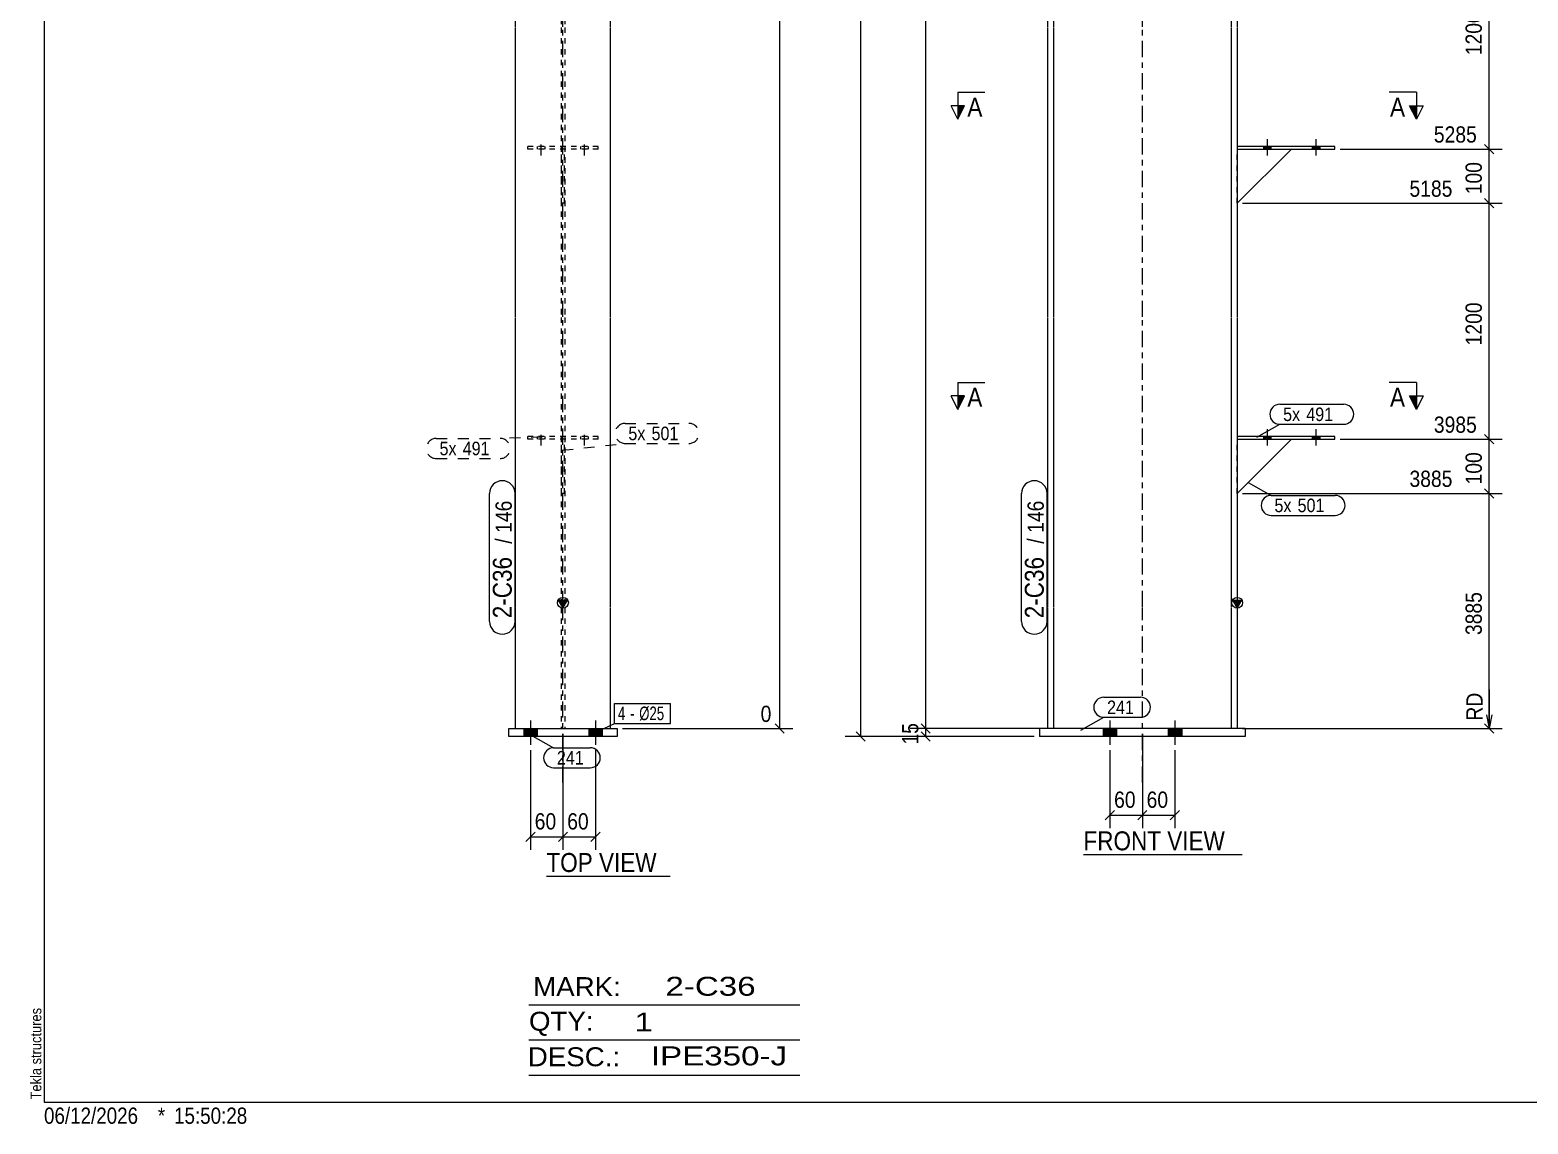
# Model space of a CAD drawing. Header units: millimetres. Extents: x 2 to 579, y 1 to 405.
# Drawn here: x 2.4 to 278.9, y 1 to 203 of the extents above; entities that cross this region are included whole.
import ezdxf

# ---------------------------------------------------------------- set-up
doc = ezdxf.new("R2010")
doc.units = ezdxf.units.MM
for name, pattern in [('XKITLINE00', [0]), ('XKITLINE01', [4, 1, -1, 1, -1]), ('XKITLINE02', [4, 2, -2]), ('XKITLINE03', [6, 3, -1, 1, -1])]:
    doc.linetypes.add(name, pattern=pattern)
for name, color, linetype, lineweight in [('Bolt', 3, 'Continuous', 0), ('BoltMark', 7, 'Continuous', 0), ('Dimensions', 7, 'Continuous', 0), ('DrawingSheet', 5, 'Continuous', 0), ('OtherObjectType', 7, 'Continuous', 0), ('Part', 2, 'Continuous', 0), ('PartMark', 7, 'Continuous', 0), ('Section', 6, 'Continuous', 0)]:
    doc.layers.add(name, color=color, linetype=linetype, lineweight=lineweight)
doc.styles.add('ARIAL', font='ARIAL.TTF')
doc.styles.add('ARIAL_NARROW', font='ARIALN.TTF')

# ---------------------------------------------------------------- blocks, each defined once
blk = doc.blocks.new('*A3')
at = {"layer": 'Bolt'}
for points in [[(202.98, 74), (202.98, 72.5), (200.48, 72.5), (200.48, 74)], [(202.98, 74), (202.98, 72.5), (200.48, 72.5), (200.48, 74)], [(214.98, 74), (214.98, 72.5), (212.48, 72.5), (212.48, 74)], [(214.98, 74), (214.98, 72.5), (212.48, 72.5), (212.48, 74)]]:
    blk.add_hatch(color=3, dxfattribs=at).paths.add_polyline_path(points, flags=17)
at = {"layer": 'Bolt', "color": 3, "linetype": 'XKITLINE00', "lineweight": 0}
for p, q in [((201.73, 75.5), (201.73, 71)), ((201.73, 75.5), (201.73, 71)), ((213.73, 75.5), (213.73, 71)), ((213.73, 75.5), (213.73, 71)), ((200.48, 74), (200.48, 72.5)), ((200.48, 74), (200.48, 72.5)), ((202.98, 74), (202.98, 72.5)), ((202.98, 74), (202.98, 72.5)), ((212.48, 74), (212.48, 72.5)), ((212.48, 74), (212.48, 72.5)), ((214.98, 74), (214.98, 72.5)), ((214.98, 74), (214.98, 72.5))]:
    blk.add_line(p, q, dxfattribs=at)
blk = doc.blocks.new('*A4')
at = {"layer": 'Bolt'}
for points in [[(231.53, 127.9), (231.53, 127.4), (230.13, 127.4), (230.13, 127.9)], [(231.53, 127.9), (231.53, 127.4), (230.13, 127.4), (230.13, 127.9)], [(240.53, 127.9), (240.53, 127.4), (239.13, 127.4), (239.13, 127.9)], [(240.53, 127.9), (240.53, 127.4), (239.13, 127.4), (239.13, 127.9)]]:
    blk.add_hatch(color=3, dxfattribs=at).paths.add_polyline_path(points, flags=17)
at = {"layer": 'Bolt', "color": 3, "linetype": 'XKITLINE00', "lineweight": 0}
for p, q in [((230.13, 127.4), (230.13, 127.9)), ((230.13, 127.4), (230.13, 127.9)), ((230.83, 126.24), (230.83, 129.24)), ((230.83, 126.24), (230.83, 129.24)), ((231.53, 127.4), (231.53, 127.9)), ((231.53, 127.4), (231.53, 127.9)), ((239.13, 127.4), (239.13, 127.9)), ((239.13, 127.4), (239.13, 127.9)), ((239.83, 126.24), (239.83, 129.24)), ((239.83, 126.24), (239.83, 129.24)), ((240.53, 127.4), (240.53, 127.9)), ((240.53, 127.4), (240.53, 127.9))]:
    blk.add_line(p, q, dxfattribs=at)
blk = doc.blocks.new('*A5')
at = {"layer": 'Bolt'}
for points in [[(231.53, 181.48), (231.53, 180.98), (230.13, 180.98), (230.13, 181.48)], [(231.53, 181.48), (231.53, 180.98), (230.13, 180.98), (230.13, 181.48)], [(240.53, 181.48), (240.53, 180.98), (239.13, 180.98), (239.13, 181.48)], [(240.53, 181.48), (240.53, 180.98), (239.13, 180.98), (239.13, 181.48)]]:
    blk.add_hatch(color=3, dxfattribs=at).paths.add_polyline_path(points, flags=17)
at = {"layer": 'Bolt', "color": 3, "linetype": 'XKITLINE00', "lineweight": 0}
for p, q in [((230.83, 179.82), (230.83, 182.82)), ((230.83, 179.82), (230.83, 182.82)), ((239.83, 179.82), (239.83, 182.82)), ((239.83, 179.82), (239.83, 182.82)), ((230.13, 180.98), (230.13, 181.48)), ((230.13, 180.98), (230.13, 181.48)), ((231.53, 180.98), (231.53, 181.48)), ((231.53, 180.98), (231.53, 181.48)), ((239.13, 180.98), (239.13, 181.48)), ((239.13, 180.98), (239.13, 181.48)), ((240.53, 180.98), (240.53, 181.48)), ((240.53, 180.98), (240.53, 181.48))]:
    blk.add_line(p, q, dxfattribs=at)
blk = doc.blocks.new('*A9')
at = {"layer": 'Part'}
blk.add_hatch(color=2, dxfattribs=at).paths.add_polyline_path([(224.43, 97.71), (226.03, 97.71), (225.23, 96.31)], flags=17)
at = {"layer": 'Part', "color": 7, "linetype": 'XKITLINE03', "lineweight": 0}
for p, q in [((207.73, 310.72), (207.73, 376.08)), ((207.73, 257.14), (207.73, 310.62)), ((207.73, 203.56), (207.73, 257.04)), ((207.73, 149.98), (207.73, 203.46)), ((207.73, 96.4), (207.73, 149.88)), ((207.73, 64), (207.73, 96.3))]:
    blk.add_line(p, q, dxfattribs=at)
at = {"layer": 'Part', "color": 7, "linetype": 'XKITLINE01', "lineweight": 0}
for p, q in [((190.23, 367.01), (190.23, 365.03)), ((190.23, 367.01), (191.33, 367.01)), ((190.23, 365.16), (191.33, 365.16)), ((191.33, 367.01), (191.33, 365.03)), ((191.33, 366.12), (224.13, 366.12)), ((191.33, 366.05), (224.13, 366.05)), ((224.13, 367.01), (224.13, 365.03)), ((224.13, 367.01), (225.23, 367.01)), ((224.13, 365.16), (225.23, 365.16)), ((225.23, 367.01), (225.23, 365.03)), ((225.23, 74), (190.23, 74))]:
    blk.add_line(p, q, dxfattribs=at)
at = {"layer": 'Part', "color": 2, "linetype": 'XKITLINE00', "lineweight": 0}
for p, q in [((190.23, 365.03), (190.23, 310.72)), ((191.33, 365.03), (191.33, 310.72)), ((224.13, 365.03), (224.13, 310.72)), ((225.23, 365.03), (225.23, 310.72)), ((190.23, 310.62), (190.23, 257.14)), ((191.33, 310.62), (191.33, 257.14)), ((224.13, 310.62), (224.13, 257.14)), ((225.23, 310.62), (225.23, 257.14)), ((190.23, 257.04), (190.23, 203.56)), ((191.33, 257.04), (191.33, 203.56)), ((224.13, 257.04), (224.13, 203.56)), ((225.23, 257.04), (225.23, 203.56)), ((190.23, 203.46), (190.23, 149.98)), ((191.33, 203.46), (191.33, 149.98)), ((224.13, 203.46), (224.13, 149.98)), ((225.23, 203.46), (225.23, 149.98)), ((190.23, 149.88), (190.23, 96.4)), ((191.33, 149.88), (191.33, 96.4)), ((224.13, 149.88), (224.13, 96.4)), ((225.23, 149.88), (225.23, 96.4)), ((225.23, 96.31), (224.43, 97.71)), ((224.43, 97.71), (226.03, 97.71)), ((226.03, 97.71), (225.23, 96.31)), ((190.23, 96.3), (190.23, 74)), ((191.33, 96.3), (191.33, 74)), ((224.13, 96.3), (224.13, 74)), ((225.23, 96.3), (225.23, 74))]:
    blk.add_line(p, q, dxfattribs=at)
blk.add_circle((225.23, 97.21), 1, dxfattribs=at)
blk = doc.blocks.new('*A11')
at = {"layer": 'Part', "color": 2, "linetype": 'XKITLINE00', "lineweight": 0}
for p, q in [((226.73, 74), (188.73, 74)), ((188.73, 74), (188.73, 72.5)), ((226.73, 72.5), (188.73, 72.5)), ((226.73, 74), (226.73, 72.5))]:
    blk.add_line(p, q, dxfattribs=at)
blk = doc.blocks.new('*A12')
at = {"layer": 'Part', "color": 2, "linetype": 'XKITLINE00', "lineweight": 0}
for p, q in [((243.23, 127.9), (225.23, 127.9)), ((225.23, 127.4), (243.23, 127.4)), ((243.23, 127.4), (243.23, 127.9))]:
    blk.add_line(p, q, dxfattribs=at)
at = {"layer": 'Part', "color": 7, "linetype": 'XKITLINE01', "lineweight": 0}
blk.add_line((225.23, 127.9), (225.23, 127.4), dxfattribs=at)
blk = doc.blocks.new('*A13')
at = {"layer": 'Part', "color": 2, "linetype": 'XKITLINE00', "lineweight": 0}
blk.add_line((235.23, 127.4), (225.23, 117.4), dxfattribs=at)
at = {"layer": 'Part', "color": 7, "linetype": 'XKITLINE01', "lineweight": 0}
for p, q in [((225.23, 117.4), (225.23, 127.4)), ((225.23, 127.4), (235.23, 127.4))]:
    blk.add_line(p, q, dxfattribs=at)
blk = doc.blocks.new('*A14')
at = {"layer": 'Part', "color": 2, "linetype": 'XKITLINE00', "lineweight": 0}
for p, q in [((243.23, 181.48), (225.23, 181.48)), ((225.23, 180.98), (243.23, 180.98)), ((243.23, 180.98), (243.23, 181.48))]:
    blk.add_line(p, q, dxfattribs=at)
at = {"layer": 'Part', "color": 7, "linetype": 'XKITLINE01', "lineweight": 0}
blk.add_line((225.23, 181.48), (225.23, 180.98), dxfattribs=at)
blk = doc.blocks.new('*A15')
at = {"layer": 'Part', "color": 2, "linetype": 'XKITLINE00', "lineweight": 0}
blk.add_line((235.23, 180.98), (225.23, 170.98), dxfattribs=at)
at = {"layer": 'Part', "color": 7, "linetype": 'XKITLINE01', "lineweight": 0}
for p, q in [((225.23, 170.98), (225.23, 180.98)), ((225.23, 180.98), (235.23, 180.98))]:
    blk.add_line(p, q, dxfattribs=at)
blk = doc.blocks.new('*A23')
at = {"layer": 'Bolt'}
for points in [[(96.03, 74), (96.03, 72.5), (93.53, 72.5), (93.53, 74)], [(96.03, 74), (96.03, 72.5), (93.53, 72.5), (93.53, 74)], [(108.03, 74), (108.03, 72.5), (105.53, 72.5), (105.53, 74)], [(108.03, 74), (108.03, 72.5), (105.53, 72.5), (105.53, 74)]]:
    blk.add_hatch(color=3, dxfattribs=at).paths.add_polyline_path(points, flags=17)
at = {"layer": 'Bolt', "color": 3, "linetype": 'XKITLINE00', "lineweight": 0}
for p, q in [((94.78, 75.5), (94.78, 71)), ((94.78, 75.5), (94.78, 71)), ((106.78, 75.5), (106.78, 71)), ((106.78, 75.5), (106.78, 71)), ((93.53, 74), (93.53, 72.5)), ((93.53, 74), (93.53, 72.5)), ((96.03, 74), (96.03, 72.5)), ((96.03, 74), (96.03, 72.5)), ((105.53, 74), (105.53, 72.5)), ((105.53, 74), (105.53, 72.5)), ((108.03, 74), (108.03, 72.5)), ((108.03, 74), (108.03, 72.5))]:
    blk.add_line(p, q, dxfattribs=at)
blk = doc.blocks.new('*A24')
at = {"layer": 'Bolt', "color": 3, "linetype": 'XKITLINE02', "lineweight": 0}
for p, q in [((96.08, 127.4), (96.08, 127.9)), ((96.08, 127.4), (96.08, 127.9)), ((96.78, 126.24), (96.78, 129.24)), ((96.78, 126.24), (96.78, 129.24)), ((97.48, 127.4), (97.48, 127.9)), ((97.48, 127.4), (97.48, 127.9)), ((104.08, 127.4), (104.08, 127.9)), ((104.08, 127.4), (104.08, 127.9)), ((104.78, 126.24), (104.78, 129.24)), ((104.78, 126.24), (104.78, 129.24)), ((105.48, 127.4), (105.48, 127.9)), ((105.48, 127.4), (105.48, 127.9))]:
    blk.add_line(p, q, dxfattribs=at)
blk = doc.blocks.new('*A25')
at = {"layer": 'Bolt', "color": 3, "linetype": 'XKITLINE02', "lineweight": 0}
for p, q in [((96.78, 179.82), (96.78, 182.82)), ((96.78, 179.82), (96.78, 182.82)), ((104.78, 179.82), (104.78, 182.82)), ((104.78, 179.82), (104.78, 182.82)), ((96.08, 180.98), (96.08, 181.48)), ((96.08, 180.98), (96.08, 181.48)), ((97.48, 180.98), (97.48, 181.48)), ((97.48, 180.98), (97.48, 181.48)), ((104.08, 180.98), (104.08, 181.48)), ((104.08, 180.98), (104.08, 181.48)), ((105.48, 180.98), (105.48, 181.48)), ((105.48, 180.98), (105.48, 181.48))]:
    blk.add_line(p, q, dxfattribs=at)
blk = doc.blocks.new('*A29')
at = {"layer": 'Part'}
blk.add_hatch(color=2, dxfattribs=at).paths.add_polyline_path([(99.98, 97.71), (101.58, 97.71), (100.78, 96.31)], flags=17)
at = {"layer": 'Part', "color": 7, "linetype": 'XKITLINE03', "lineweight": 0}
for p, q in [((100.78, 310.72), (100.78, 376.08)), ((100.78, 257.14), (100.78, 310.62)), ((100.78, 203.56), (100.78, 257.04)), ((100.78, 149.98), (100.78, 203.46)), ((100.78, 96.4), (100.78, 149.88)), ((100.78, 64), (100.78, 96.3))]:
    blk.add_line(p, q, dxfattribs=at)
at = {"layer": 'Part', "color": 2, "linetype": 'XKITLINE00', "lineweight": 0}
for p, q in [((92.03, 310.72), (92.03, 367.01)), ((109.53, 310.72), (109.53, 365.16)), ((92.03, 257.14), (92.03, 310.62)), ((109.53, 257.14), (109.53, 310.62)), ((92.03, 203.56), (92.03, 257.04)), ((109.53, 203.56), (109.53, 257.04)), ((92.03, 149.98), (92.03, 203.46)), ((109.53, 149.98), (109.53, 203.46)), ((92.03, 96.4), (92.03, 149.88)), ((109.53, 96.4), (109.53, 149.88)), ((100.78, 96.31), (99.98, 97.71)), ((99.98, 97.71), (101.58, 97.71)), ((101.58, 97.71), (100.78, 96.31)), ((92.03, 74), (92.03, 96.3)), ((109.53, 74), (109.53, 96.3))]:
    blk.add_line(p, q, dxfattribs=at)
at = {"layer": 'Part', "color": 7, "linetype": 'XKITLINE01', "lineweight": 0}
for p, q in [((109.53, 365.16), (92.03, 367.01)), ((100.43, 366.12), (100.43, 310.72)), ((101.13, 366.05), (101.13, 310.72)), ((100.43, 310.62), (100.43, 257.14)), ((101.13, 310.62), (101.13, 257.14)), ((100.43, 257.04), (100.43, 203.56)), ((101.13, 257.04), (101.13, 203.56)), ((100.43, 203.46), (100.43, 149.98)), ((101.13, 203.46), (101.13, 149.98)), ((100.43, 149.88), (100.43, 96.4)), ((101.13, 149.88), (101.13, 96.4)), ((100.43, 96.3), (100.43, 74)), ((101.13, 96.3), (101.13, 74)), ((92.03, 74), (109.53, 74))]:
    blk.add_line(p, q, dxfattribs=at)
at = {"layer": 'Part', "color": 2, "linetype": 'XKITLINE00', "lineweight": 0}
blk.add_circle((100.78, 97.21), 1, dxfattribs=at)
blk = doc.blocks.new('*A31')
at = {"layer": 'Part', "color": 2, "linetype": 'XKITLINE00', "lineweight": 0}
for p, q in [((90.78, 72.5), (90.78, 74)), ((90.78, 74), (110.78, 74)), ((110.78, 72.5), (90.78, 72.5)), ((110.78, 74), (110.78, 72.5))]:
    blk.add_line(p, q, dxfattribs=at)
blk = doc.blocks.new('*A32')
at = {"layer": 'Part', "color": 7, "linetype": 'XKITLINE01', "lineweight": 0}
for p, q in [((107.28, 127.9), (94.28, 127.9)), ((94.28, 127.4), (94.28, 127.9)), ((107.28, 127.4), (94.28, 127.4)), ((107.28, 127.4), (107.28, 127.9))]:
    blk.add_line(p, q, dxfattribs=at)
blk = doc.blocks.new('*A33')
at = {"layer": 'Part', "color": 7, "linetype": 'XKITLINE01', "lineweight": 0}
for p, q in [((101.03, 127.4), (100.53, 127.4)), ((100.53, 117.4), (100.53, 127.4)), ((101.03, 117.4), (101.03, 127.4)), ((101.03, 117.4), (100.53, 117.4))]:
    blk.add_line(p, q, dxfattribs=at)
blk = doc.blocks.new('*A34')
at = {"layer": 'Part', "color": 7, "linetype": 'XKITLINE01', "lineweight": 0}
for p, q in [((107.28, 181.48), (94.28, 181.48)), ((94.28, 180.98), (94.28, 181.48)), ((107.28, 180.98), (94.28, 180.98)), ((107.28, 180.98), (107.28, 181.48))]:
    blk.add_line(p, q, dxfattribs=at)
blk = doc.blocks.new('*A35')
at = {"layer": 'Part', "color": 7, "linetype": 'XKITLINE01', "lineweight": 0}
for p, q in [((101.03, 180.98), (100.53, 180.98)), ((100.53, 170.98), (100.53, 180.98)), ((101.03, 170.98), (101.03, 180.98)), ((101.03, 170.98), (100.53, 170.98))]:
    blk.add_line(p, q, dxfattribs=at)
blk = doc.blocks.new('*A46')
at = {"layer": 'DrawingSheet', "color": 5, "linetype": 'XKITLINE00', "lineweight": 0}
for p, q in [((5, 405), (5, 5)), ((5, 5), (579, 5))]:
    blk.add_line(p, q, dxfattribs=at)
at = {"layer": 'DrawingSheet', "color": 5, "style": 'ARIAL', "width": 0.85}
blk.add_text('Tekla structures', height=2, rotation=90, dxfattribs=at).set_placement((4.5, 5.5))
blk = doc.blocks.new('*A50')
at = {"layer": 'OtherObjectType', "color": 6, "linetype": 'XKITLINE00', "lineweight": 0}
for p, q in [((94.5, 23), (144.5, 23)), ((94.5, 16.5), (144.5, 16.5)), ((94.5, 10), (144.5, 10))]:
    blk.add_line(p, q, dxfattribs=at)
at = {"layer": 'OtherObjectType', "color": 6, "style": 'ARIAL_NARROW'}
for s, width, p in [('MARK:', 1.275, (95.27, 24.58)), ('2-C36', 1.525501, (119.69, 24.65)), ('QTY:', 1.275, (94.5, 18.19)), ('1', 1.525501, (113.99, 18.05)), ('DESC.:', 1.275, (94.29, 11.63)), ('IPE350-J', 1.525501, (117, 11.79))]:
    blk.add_text(s, height=3.5, dxfattribs=dict(at, width=width)).set_placement(p)
blk = doc.blocks.new('*A53')
at = {"layer": 'OtherObjectType', "color": 7, "style": 'ARIAL_NARROW', "width": 1.008832}
for s, p in [('06/12/2026', (4.99, 1)), ('*', (26, 1)), ('15:50:28', (29, 1))]:
    blk.add_text(s, height=3, dxfattribs=at).set_placement(p)
blk = doc.blocks.new('*A54')
at = {"layer": 'Dimensions', "color": 7, "linetype": 'XKITLINE00', "lineweight": 0}
for p, q in [((187.98, 368.33), (152.88, 368.33)), ((154.88, 369.17), (156.58, 367.48)), ((155.73, 72.5), (155.73, 368.33)), ((187.73, 72.5), (152.88, 72.5)), ((154.88, 73.35), (156.58, 71.65))]:
    blk.add_line(p, q, dxfattribs=at)
at = {"layer": 'Dimensions', "color": 3}
for p in [(155.73, 368.33), (155.73, 72.5)]:
    blk.add_point(p, dxfattribs=at)
at = {"layer": 'Dimensions', "color": 3, "style": 'ARIAL', "width": 0.85}
blk.add_text('9466', height=3, rotation=90.0002, dxfattribs=at).set_placement((154.38, 215.96))
blk = doc.blocks.new('*A55')
at = {"layer": 'Dimensions', "color": 7, "linetype": 'XKITLINE00', "lineweight": 0}
for p, q in [((166.88, 74.85), (168.58, 73.15)), ((189.23, 74), (164.88, 74)), ((187.73, 72.5), (164.88, 72.5)), ((166.88, 73.35), (168.58, 71.65)), ((167.73, 72.5), (167.73, 74))]:
    blk.add_line(p, q, dxfattribs=at)
at = {"layer": 'Dimensions', "color": 3}
for p in [(167.73, 74), (167.73, 72.5)]:
    blk.add_point(p, dxfattribs=at)
at = {"layer": 'Dimensions', "color": 3, "style": 'ARIAL', "width": 0.85}
blk.add_text('15', height=3, rotation=90.0002, dxfattribs=at).set_placement((166.38, 71.03))
blk = doc.blocks.new('*A56')
at = {"layer": 'Dimensions', "color": 7, "linetype": 'XKITLINE00', "lineweight": 0}
for p, q in [((166.88, 367.86), (168.58, 366.16)), ((189.23, 367.01), (164.88, 367.01)), ((167.73, 74), (167.73, 367.01)), ((166.88, 74.85), (168.58, 73.15)), ((189.23, 74), (164.88, 74))]:
    blk.add_line(p, q, dxfattribs=at)
at = {"layer": 'Dimensions', "color": 3}
for p in [(167.73, 367.01), (167.73, 74)]:
    blk.add_point(p, dxfattribs=at)
at = {"layer": 'Dimensions', "color": 3, "style": 'ARIAL', "width": 0.85}
blk.add_text('9438', height=3, rotation=90.0002, dxfattribs=at).set_placement((166.38, 216.05))
blk = doc.blocks.new('*A58')
at = {"layer": 'Dimensions', "color": 7, "linetype": 'XKITLINE00', "lineweight": 0}
for p, q in [((226.23, 117.4), (274.13, 117.4)), ((270.88, 118.25), (272.58, 116.55)), ((271.73, 74), (271.73, 117.4)), ((271.73, 81.22), (271.73, 74)), ((270.88, 74.85), (272.58, 73.15)), ((271.23, 76.5), (271.73, 74)), ((272.23, 76.5), (271.73, 74)), ((226.23, 74), (274.13, 74)), ((226.23, 74), (274.13, 74))]:
    blk.add_line(p, q, dxfattribs=at)
at = {"layer": 'Dimensions', "color": 3}
for p in [(271.73, 117.4), (271.73, 74)]:
    blk.add_point(p, dxfattribs=at)
at = {"layer": 'Dimensions', "color": 7}
blk.add_point((271.73, 74), dxfattribs=at)
at = {"layer": 'Dimensions', "color": 3, "style": 'ARIAL', "width": 0.85}
blk.add_text('3885', height=3, dxfattribs=at).set_placement((257.03, 118.6))
for s, p in [('3885', (270.38, 91.25)), ('RD', (270.53, 75.45))]:
    blk.add_text(s, height=3, rotation=90.0002, dxfattribs=at).set_placement(p)
blk = doc.blocks.new('*A59')
at = {"layer": 'Dimensions', "color": 7, "linetype": 'XKITLINE00', "lineweight": 0}
for p, q in [((244.23, 127.4), (274.13, 127.4)), ((270.88, 128.25), (272.58, 126.55)), ((271.73, 117.4), (271.73, 127.4)), ((226.23, 117.4), (274.13, 117.4)), ((270.88, 118.25), (272.58, 116.55))]:
    blk.add_line(p, q, dxfattribs=at)
at = {"layer": 'Dimensions', "color": 3}
for p in [(271.73, 127.4), (271.73, 117.4)]:
    blk.add_point(p, dxfattribs=at)
at = {"layer": 'Dimensions', "color": 3, "style": 'ARIAL', "width": 0.85}
blk.add_text('3985', height=3, dxfattribs=at).set_placement((261.53, 128.6))
blk.add_text('100', height=3, rotation=90.0002, dxfattribs=at).set_placement((270.38, 119.06))
blk = doc.blocks.new('*A60')
at = {"layer": 'Dimensions', "color": 7, "linetype": 'XKITLINE00', "lineweight": 0}
for p, q in [((270.88, 171.83), (272.58, 170.13)), ((226.23, 170.98), (274.13, 170.98)), ((271.73, 127.4), (271.73, 170.98)), ((244.23, 127.4), (274.13, 127.4)), ((270.88, 128.25), (272.58, 126.55))]:
    blk.add_line(p, q, dxfattribs=at)
at = {"layer": 'Dimensions', "color": 3}
for p in [(271.73, 170.98), (271.73, 127.4)]:
    blk.add_point(p, dxfattribs=at)
at = {"layer": 'Dimensions', "color": 3, "style": 'ARIAL', "width": 0.85}
blk.add_text('5185', height=3, dxfattribs=at).set_placement((257.03, 172.18))
blk.add_text('1200', height=3, rotation=90.0002, dxfattribs=at).set_placement((270.38, 144.74))
blk = doc.blocks.new('*A61')
at = {"layer": 'Dimensions', "color": 7, "linetype": 'XKITLINE00', "lineweight": 0}
for p, q in [((244.23, 180.98), (274.13, 180.98)), ((270.88, 181.83), (272.58, 180.13)), ((271.73, 170.98), (271.73, 180.98)), ((270.88, 171.83), (272.58, 170.13)), ((226.23, 170.98), (274.13, 170.98))]:
    blk.add_line(p, q, dxfattribs=at)
at = {"layer": 'Dimensions', "color": 3}
for p in [(271.73, 180.98), (271.73, 170.98)]:
    blk.add_point(p, dxfattribs=at)
at = {"layer": 'Dimensions', "color": 3, "style": 'ARIAL', "width": 0.85}
blk.add_text('5285', height=3, dxfattribs=at).set_placement((261.53, 182.18))
blk.add_text('100', height=3, rotation=90.0002, dxfattribs=at).set_placement((270.38, 172.64))
blk = doc.blocks.new('*A62')
at = {"layer": 'Dimensions', "color": 7, "linetype": 'XKITLINE00', "lineweight": 0}
for p, q in [((226.23, 224.56), (274.13, 224.56)), ((270.88, 225.41), (272.58, 223.71)), ((271.73, 180.98), (271.73, 224.56)), ((244.23, 180.98), (274.13, 180.98)), ((270.88, 181.83), (272.58, 180.13))]:
    blk.add_line(p, q, dxfattribs=at)
at = {"layer": 'Dimensions', "color": 3}
for p in [(271.73, 224.56), (271.73, 180.98)]:
    blk.add_point(p, dxfattribs=at)
at = {"layer": 'Dimensions', "color": 3, "style": 'ARIAL', "width": 0.85}
blk.add_text('6485', height=3, dxfattribs=at).set_placement((257.03, 225.76))
blk.add_text('1200', height=3, rotation=90.0002, dxfattribs=at).set_placement((270.38, 198.32))
blk = doc.blocks.new('*A69')
at = {"layer": 'Dimensions', "color": 7, "linetype": 'XKITLINE00', "lineweight": 0}
for p, q in [((207.73, 73), (207.73, 55.6)), ((201.73, 70), (201.73, 55.6)), ((202.58, 58.85), (200.88, 57.15)), ((208.58, 58.85), (206.88, 57.15)), ((201.73, 58), (207.73, 58))]:
    blk.add_line(p, q, dxfattribs=at)
at = {"layer": 'Dimensions', "color": 3}
for p in [(201.73, 58), (207.73, 58)]:
    blk.add_point(p, dxfattribs=at)
at = {"layer": 'Dimensions', "color": 3, "style": 'ARIAL', "width": 0.85}
blk.add_text('60', height=3, dxfattribs=at).set_placement((202.51, 59.35))
blk = doc.blocks.new('*A70')
at = {"layer": 'Dimensions', "color": 7, "linetype": 'XKITLINE00', "lineweight": 0}
for p, q in [((207.73, 73), (207.73, 55.6)), ((213.73, 70), (213.73, 55.6)), ((208.58, 58.85), (206.88, 57.15)), ((214.58, 58.85), (212.88, 57.15)), ((207.73, 58), (213.73, 58))]:
    blk.add_line(p, q, dxfattribs=at)
at = {"layer": 'Dimensions', "color": 3}
for p in [(207.73, 58), (213.73, 58)]:
    blk.add_point(p, dxfattribs=at)
at = {"layer": 'Dimensions', "color": 3, "style": 'ARIAL', "width": 0.85}
blk.add_text('60', height=3, dxfattribs=at).set_placement((208.51, 59.35))
blk = doc.blocks.new('*A74')
at = {"layer": 'PartMark', "color": 7, "linetype": 'XKITLINE00', "lineweight": 0}
for p, q in [((200.61, 79.76), (207.37, 79.76)), ((196.36, 73.67), (200.61, 76.06)), ((200.61, 76.06), (207.37, 76.06))]:
    blk.add_line(p, q, dxfattribs=at)
for centre, start, end in [((200.61, 77.91), 90, 270), ((207.37, 77.91), 270, 90)]:
    blk.add_arc(centre, 1.85, start, end, dxfattribs=at)
at = {"layer": 'PartMark', "color": 3, "style": 'ARIAL', "width": 0.85}
blk.add_text('241', height=2.5, dxfattribs=at).set_placement((201.21, 76.66))
blk = doc.blocks.new('*A76')
at = {"layer": 'PartMark', "color": 7, "linetype": 'XKITLINE00', "lineweight": 0}
for p, q in [((185.43, 93.75), (185.43, 117.4)), ((190.13, 93.75), (190.13, 117.4))]:
    blk.add_line(p, q, dxfattribs=at)
for centre, start, end in [((187.78, 117.4), 0, 180), ((187.78, 93.75), 180, 360)]:
    blk.add_arc(centre, 2.35, start, end, dxfattribs=at)
at = {"layer": 'PartMark', "color": 3, "style": 'ARIAL', "width": 0.85}
for s, p in [('146', (189.53, 110.12)), ('/', (189.53, 108.11))]:
    blk.add_text(s, height=3, rotation=90.0002, dxfattribs=at).set_placement(p)
at = {"layer": 'PartMark', "color": 1, "style": 'ARIAL', "width": 0.85}
blk.add_text('2-C36', height=3.5, rotation=90.0002, dxfattribs=at).set_placement((189.53, 94.35))
blk = doc.blocks.new('*A77')
at = {"layer": 'PartMark', "color": 7, "linetype": 'XKITLINE00', "lineweight": 0}
for p, q in [((233.11, 133.86), (244.89, 133.86)), ((228.86, 127.77), (233.11, 130.16)), ((233.11, 130.16), (244.89, 130.16))]:
    blk.add_line(p, q, dxfattribs=at)
for centre, start, end in [((233.11, 132.01), 90, 270), ((244.89, 132.01), 270, 90)]:
    blk.add_arc(centre, 1.85, start, end, dxfattribs=at)
at = {"layer": 'PartMark', "color": 3, "style": 'ARIAL', "width": 0.85}
for s, p in [('5x', (233.71, 130.76)), ('491', (237.98, 130.76))]:
    blk.add_text(s, height=2.5, dxfattribs=at).set_placement(p)
blk = doc.blocks.new('*A78')
at = {"layer": 'PartMark', "color": 7, "linetype": 'XKITLINE00', "lineweight": 0}
for p, q in [((227.26, 119.43), (231.51, 117.04)), ((231.51, 117.04), (243.29, 117.04)), ((231.51, 113.34), (243.29, 113.34))]:
    blk.add_line(p, q, dxfattribs=at)
for centre, start, end in [((231.51, 115.19), 90, 270), ((243.29, 115.19), 270, 90)]:
    blk.add_arc(centre, 1.85, start, end, dxfattribs=at)
at = {"layer": 'PartMark', "color": 3, "style": 'ARIAL', "width": 0.85}
for s, p in [('5x', (232.11, 113.94)), ('501', (236.38, 113.94))]:
    blk.add_text(s, height=2.5, dxfattribs=at).set_placement(p)
blk = doc.blocks.new('*A80')
at = {"layer": 'Section'}
for points in [[(174.92, 135.4), (173.67, 132.9), (173.67, 135.4)], [(258.3, 135.4), (258.3, 132.9), (257.05, 135.4)]]:
    blk.add_hatch(color=3, dxfattribs=at).paths.add_polyline_path(points, flags=17)
at = {"layer": 'Section', "color": 1, "linetype": 'XKITLINE00', "lineweight": 0}
for p, q in [((173.67, 137.9), (178.67, 137.9)), ((173.67, 137.9), (173.67, 132.9)), ((258.3, 137.9), (253.3, 137.9)), ((258.3, 137.9), (258.3, 132.9))]:
    blk.add_line(p, q, dxfattribs=at)
at = {"layer": 'Section', "color": 3, "linetype": 'XKITLINE00', "lineweight": 0}
for p, q in [((173.67, 132.9), (172.42, 135.4)), ((174.92, 135.4), (172.42, 135.4)), ((173.67, 132.9), (174.92, 135.4)), ((257.05, 135.4), (259.55, 135.4)), ((258.3, 132.9), (257.05, 135.4)), ((259.55, 135.4), (258.3, 132.9))]:
    blk.add_line(p, q, dxfattribs=at)
at = {"layer": 'Section', "color": 7, "style": 'ARIAL', "width": 0.85}
for p in [(175.42, 133.4), (253.44, 133.4)]:
    blk.add_text('A', height=3.5, dxfattribs=at).set_placement(p)
blk = doc.blocks.new('*A81')
at = {"layer": 'Section'}
for points in [[(174.92, 188.98), (173.67, 186.48), (173.67, 188.98)], [(258.3, 188.98), (258.3, 186.48), (257.05, 188.98)]]:
    blk.add_hatch(color=3, dxfattribs=at).paths.add_polyline_path(points, flags=17)
at = {"layer": 'Section', "color": 1, "linetype": 'XKITLINE00', "lineweight": 0}
for p, q in [((173.67, 191.48), (178.67, 191.48)), ((173.67, 191.48), (173.67, 186.48)), ((258.3, 191.48), (253.3, 191.48)), ((258.3, 191.48), (258.3, 186.48))]:
    blk.add_line(p, q, dxfattribs=at)
at = {"layer": 'Section', "color": 3, "linetype": 'XKITLINE00', "lineweight": 0}
for p, q in [((173.67, 186.48), (172.42, 188.98)), ((174.92, 188.98), (172.42, 188.98)), ((173.67, 186.48), (174.92, 188.98)), ((257.05, 188.98), (259.55, 188.98)), ((258.3, 186.48), (257.05, 188.98)), ((259.55, 188.98), (258.3, 186.48))]:
    blk.add_line(p, q, dxfattribs=at)
at = {"layer": 'Section', "color": 7, "style": 'ARIAL', "width": 0.85}
for p in [(175.42, 186.98), (253.44, 186.98)]:
    blk.add_text('A', height=3.5, dxfattribs=at).set_placement(p)
blk = doc.blocks.new('*A84')
at = {"layer": 'OtherObjectType', "color": 7, "linetype": 'XKITLINE00', "lineweight": 0}
blk.add_line((196.86, 50.75), (226.16, 50.75), dxfattribs=at)
at = {"layer": 'OtherObjectType', "color": 7, "style": 'ARIAL', "width": 0.85}
blk.add_text('FRONT VIEW', height=3.5, dxfattribs=at).set_placement((196.86, 51.5))
blk = doc.blocks.new('*A85')
at = {"layer": 'Dimensions', "color": 7, "linetype": 'XKITLINE00', "lineweight": 0}
for p, q in [((110.53, 365.16), (143.18, 365.16)), ((139.93, 366.01), (141.63, 364.31)), ((140.78, 74), (140.78, 365.16)), ((139.93, 74.85), (141.63, 73.15)), ((111.78, 74), (143.18, 74))]:
    blk.add_line(p, q, dxfattribs=at)
at = {"layer": 'Dimensions', "color": 3}
for p in [(140.78, 365.16), (140.78, 74)]:
    blk.add_point(p, dxfattribs=at)
at = {"layer": 'Dimensions', "color": 3, "style": 'ARIAL', "width": 0.85}
for s, p in [('9419', (126.08, 366.36)), ('0', (137.26, 75.2))]:
    blk.add_text(s, height=3, dxfattribs=at).set_placement(p)
blk.add_text('9419', height=3, rotation=90.0002, dxfattribs=at).set_placement((139.43, 215.13))
blk = doc.blocks.new('*A88')
at = {"layer": 'Dimensions', "color": 7, "linetype": 'XKITLINE00', "lineweight": 0}
for p, q in [((100.78, 73), (100.78, 51.6)), ((94.78, 70), (94.78, 51.6)), ((95.63, 54.85), (93.93, 53.15)), ((94.78, 54), (100.78, 54)), ((101.63, 54.85), (99.93, 53.15))]:
    blk.add_line(p, q, dxfattribs=at)
at = {"layer": 'Dimensions', "color": 3}
for p in [(94.78, 54), (100.78, 54)]:
    blk.add_point(p, dxfattribs=at)
at = {"layer": 'Dimensions', "color": 3, "style": 'ARIAL', "width": 0.85}
blk.add_text('60', height=3, dxfattribs=at).set_placement((95.56, 55.35))
blk = doc.blocks.new('*A89')
at = {"layer": 'Dimensions', "color": 7, "linetype": 'XKITLINE00', "lineweight": 0}
for p, q in [((100.78, 73), (100.78, 51.6)), ((106.78, 70), (106.78, 51.6)), ((101.63, 54.85), (99.93, 53.15)), ((100.78, 54), (106.78, 54)), ((107.63, 54.85), (105.93, 53.15))]:
    blk.add_line(p, q, dxfattribs=at)
at = {"layer": 'Dimensions', "color": 3}
for p in [(100.78, 54), (106.78, 54)]:
    blk.add_point(p, dxfattribs=at)
at = {"layer": 'Dimensions', "color": 3, "style": 'ARIAL', "width": 0.85}
blk.add_text('60', height=3, dxfattribs=at).set_placement((101.56, 55.35))
blk = doc.blocks.new('*A92')
at = {"layer": 'BoltMark', "color": 7, "linetype": 'XKITLINE00', "lineweight": 0}
for p, q in [((110.32, 78.64), (120.62, 78.64)), ((110.32, 74.94), (110.32, 78.64)), ((120.62, 74.94), (120.62, 78.64)), ((106.78, 73.25), (110.32, 74.94)), ((110.32, 74.94), (120.62, 74.94))]:
    blk.add_line(p, q, dxfattribs=at)
at = {"layer": 'BoltMark', "color": 3, "style": 'ARIAL_NARROW', "width": 0.85}
for s, p in [('4', (110.92, 75.54)), ('Ø25', (114.85, 75.54)), ('-', (113.19, 75.54))]:
    blk.add_text(s, height=2.5, dxfattribs=at).set_placement(p)
blk = doc.blocks.new('*A93')
at = {"layer": 'PartMark', "color": 7, "linetype": 'XKITLINE00', "lineweight": 0}
for p, q in [((94.81, 72.83), (99.06, 70.44)), ((99.06, 70.44), (105.82, 70.44)), ((99.06, 66.74), (105.82, 66.74))]:
    blk.add_line(p, q, dxfattribs=at)
for centre, start, end in [((99.06, 68.59), 90, 270), ((105.82, 68.59), 270, 90)]:
    blk.add_arc(centre, 1.85, start, end, dxfattribs=at)
at = {"layer": 'PartMark', "color": 3, "style": 'ARIAL', "width": 0.85}
blk.add_text('241', height=2.5, dxfattribs=at).set_placement((99.66, 67.34))
blk = doc.blocks.new('*A95')
at = {"layer": 'PartMark', "color": 7, "linetype": 'XKITLINE00', "lineweight": 0}
for p, q in [((87.23, 93.75), (87.23, 117.4)), ((91.93, 93.75), (91.93, 117.4))]:
    blk.add_line(p, q, dxfattribs=at)
for centre, start, end in [((89.58, 117.4), 0, 180), ((89.58, 93.75), 180, 0)]:
    blk.add_arc(centre, 2.35, start, end, dxfattribs=at)
at = {"layer": 'PartMark', "color": 3, "style": 'ARIAL', "width": 0.85}
for s, p in [('146', (91.33, 110.12)), ('/', (91.33, 108.11))]:
    blk.add_text(s, height=3, rotation=90.0002, dxfattribs=at).set_placement(p)
at = {"layer": 'PartMark', "color": 1, "style": 'ARIAL', "width": 0.85}
blk.add_text('2-C36', height=3.5, rotation=90.0002, dxfattribs=at).set_placement((91.33, 94.35))
blk = doc.blocks.new('*A96')
at = {"layer": 'PartMark', "color": 7, "linetype": 'XKITLINE02', "lineweight": 0}
for p, q in [((77.4, 127.55), (89.18, 127.55)), ((96.91, 127.77), (89.18, 127.55)), ((77.4, 123.85), (89.18, 123.85))]:
    blk.add_line(p, q, dxfattribs=at)
for centre, start, end in [((77.4, 125.7), 90, 270), ((89.18, 125.7), 270, 90)]:
    blk.add_arc(centre, 1.85, start, end, dxfattribs=at)
at = {"layer": 'PartMark', "color": 3, "style": 'ARIAL', "width": 0.85}
for s, p in [('5x', (78, 124.45)), ('491', (82.27, 124.45))]:
    blk.add_text(s, height=2.5, dxfattribs=at).set_placement(p)
blk = doc.blocks.new('*A97')
at = {"layer": 'PartMark', "color": 7, "linetype": 'XKITLINE02', "lineweight": 0}
for p, q in [((112.25, 130.33), (124.04, 130.33)), ((100.66, 125.37), (112.25, 126.63)), ((112.25, 126.63), (124.04, 126.63))]:
    blk.add_line(p, q, dxfattribs=at)
for centre, start, end in [((112.25, 128.48), 90, 270), ((124.04, 128.48), 270, 90)]:
    blk.add_arc(centre, 1.85, start, end, dxfattribs=at)
at = {"layer": 'PartMark', "color": 3, "style": 'ARIAL', "width": 0.85}
for s, p in [('5x', (112.85, 127.23)), ('501', (117.13, 127.23))]:
    blk.add_text(s, height=2.5, dxfattribs=at).set_placement(p)
blk = doc.blocks.new('*A98')
at = {"layer": 'OtherObjectType', "color": 7, "linetype": 'XKITLINE00', "lineweight": 0}
blk.add_line((97.73, 46.75), (120.55, 46.75), dxfattribs=at)
at = {"layer": 'OtherObjectType', "color": 7, "style": 'ARIAL', "width": 0.85}
blk.add_text('TOP VIEW', height=3.5, dxfattribs=at).set_placement((97.73, 47.5))

msp = doc.modelspace()

# ---------------------------------------------------------------- block references
at = {"lineweight": 0}
for name in ['*A46', '*A85', '*A54', '*A56', '*A62', '*A81', '*A25', '*A61', '*A5', '*A34', '*A35', '*A14', '*A15', '*A60', '*A80', '*A77', '*A97', '*A59', '*A96', '*A32', '*A24', '*A33', '*A12', '*A13', '*A4', '*A95', '*A76', '*A58', '*A78', '*A92', '*A74', '*A23', '*A55', '*A3', '*A31', '*A88', '*A93', '*A89', '*A11', '*A69', '*A70', '*A84', '*A98', '*A50', '*A53']:
    msp.add_blockref(name, (0, 0), dxfattribs=at)
at = {"layer": 'Part', "lineweight": 0}
for name in ['*A29', '*A9']:
    msp.add_blockref(name, (0, 0), dxfattribs=at)

doc.saveas('drawing.dxf')
